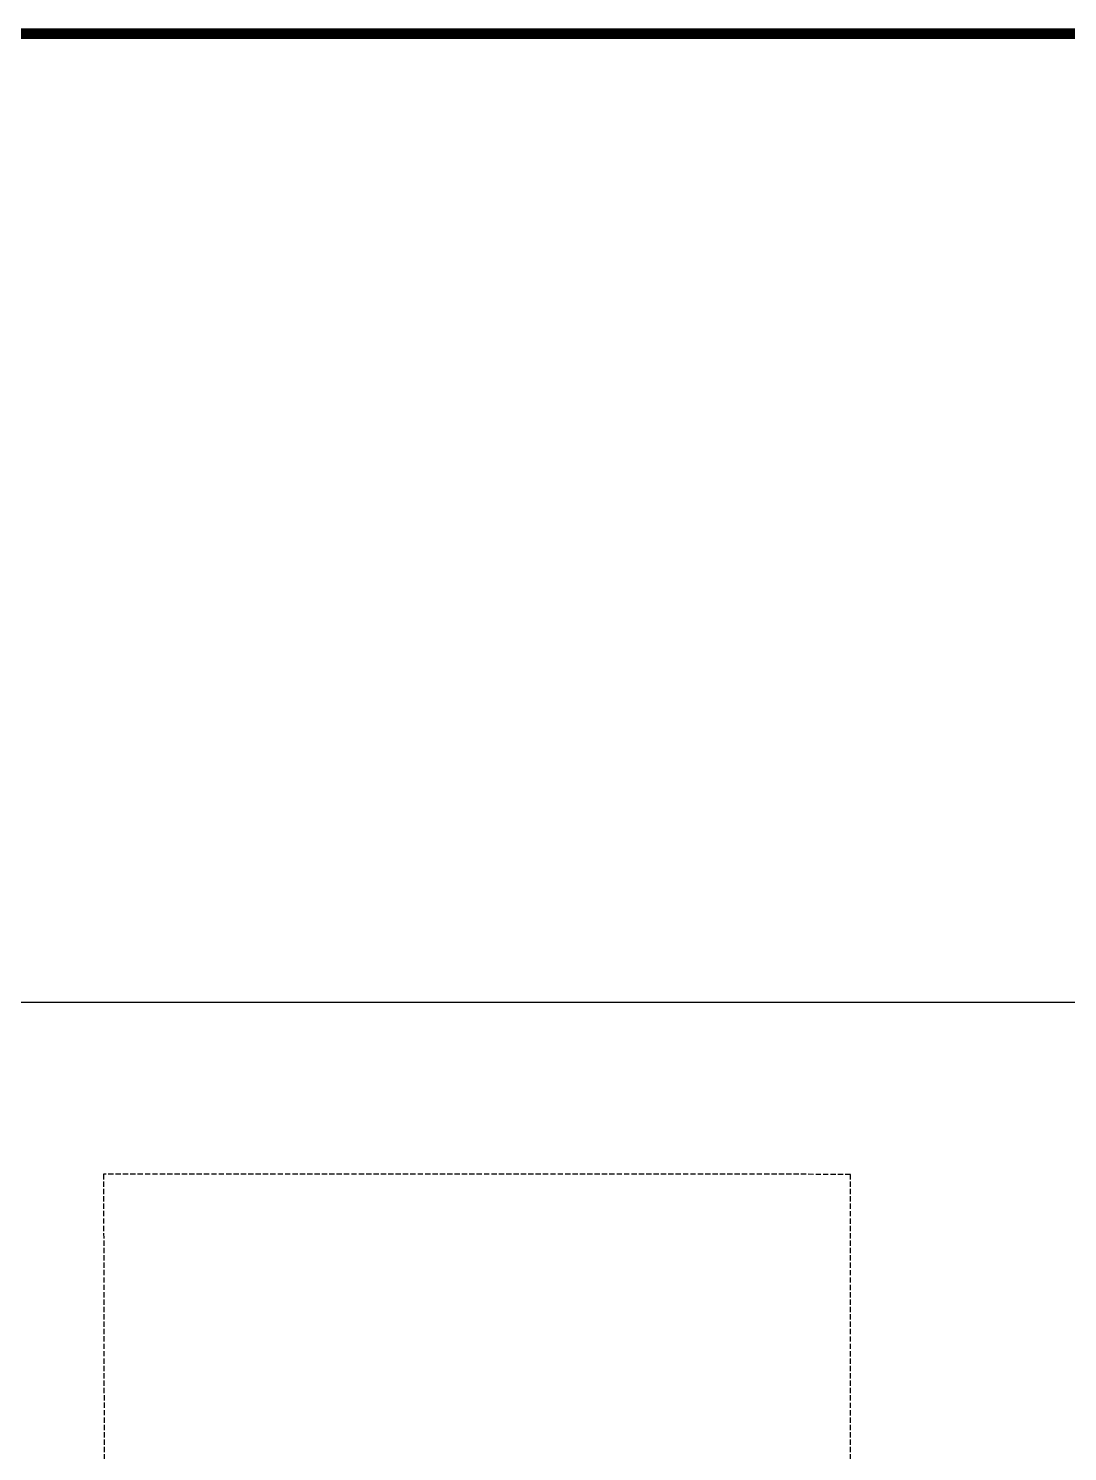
# Model space of a CAD drawing. Extents: x -1338203 to 1886333, y -783476 to 1038610.
# Drawn here: x 668132 to 717477, y 289447 to 357011 of the extents above; entities that cross this region are included whole.
import ezdxf

# ---------------------------------------------------------------- set-up
doc = ezdxf.new("R2010")
doc.units = 0
doc.header["$LTSCALE"] = 1000
doc.header["$MEASUREMENT"] = 0
doc.linetypes.add('A-001-主楼相对位置参照$0$DASH', pattern=[0.35, 0.25, -0.1])
doc.layers.add('0A-X-AREA', color=6, linetype='Continuous', plot=False)
doc.layers.add('A-001-主楼相对位置参照$0$0G-SITE', color=2, linetype='Continuous')
doc.layers.add('AAD-FR-LINE', color=4, linetype='Continuous')

# ---------------------------------------------------------------- blocks, each defined once
blk = doc.blocks.new('A-001-主楼相对位置参照')
at = {"layer": 'A-001-主楼相对位置参照$0$0G-SITE', "linetype": 'A-001-主楼相对位置参照$0$DASH'}
blk.add_lwpolyline([(-110774, -71476), (-110774, -97598), (-60233, -97598), (-60233, -71436), (-28181, -71359), (-28181, -39250), (-59195, -34274), (-59199, -4282), (-94668, -4272), (-94605, -34368), (-126089, -33751), (-126089, -71447), (-110774, -71476)], dxfattribs=at)

msp = doc.modelspace()

# ---------------------------------------------------------------- linework, layer by layer
at = {"layer": '0A-X-AREA'}
msp.add_lwpolyline([(486756.1, -19335.1), (891245.7, -19335.1), (891245.7, 310760.2), (486756.1, 310760.2)], close=True, dxfattribs=at)
at = {"layer": 'AAD-FR-LINE', "const_width": 500}
msp.add_lwpolyline([(425146.2, -53738.7), (1002146.2, -53738.7), (1002146.2, 356761.3), (425146.2, 356761.3)], close=True, dxfattribs=at)

# ---------------------------------------------------------------- block references
at = {"ltscale": 0.002}
msp.add_blockref('A-001-主楼相对位置参照', (766365.4, 306889.1), dxfattribs=at)

doc.saveas('drawing.dxf')
